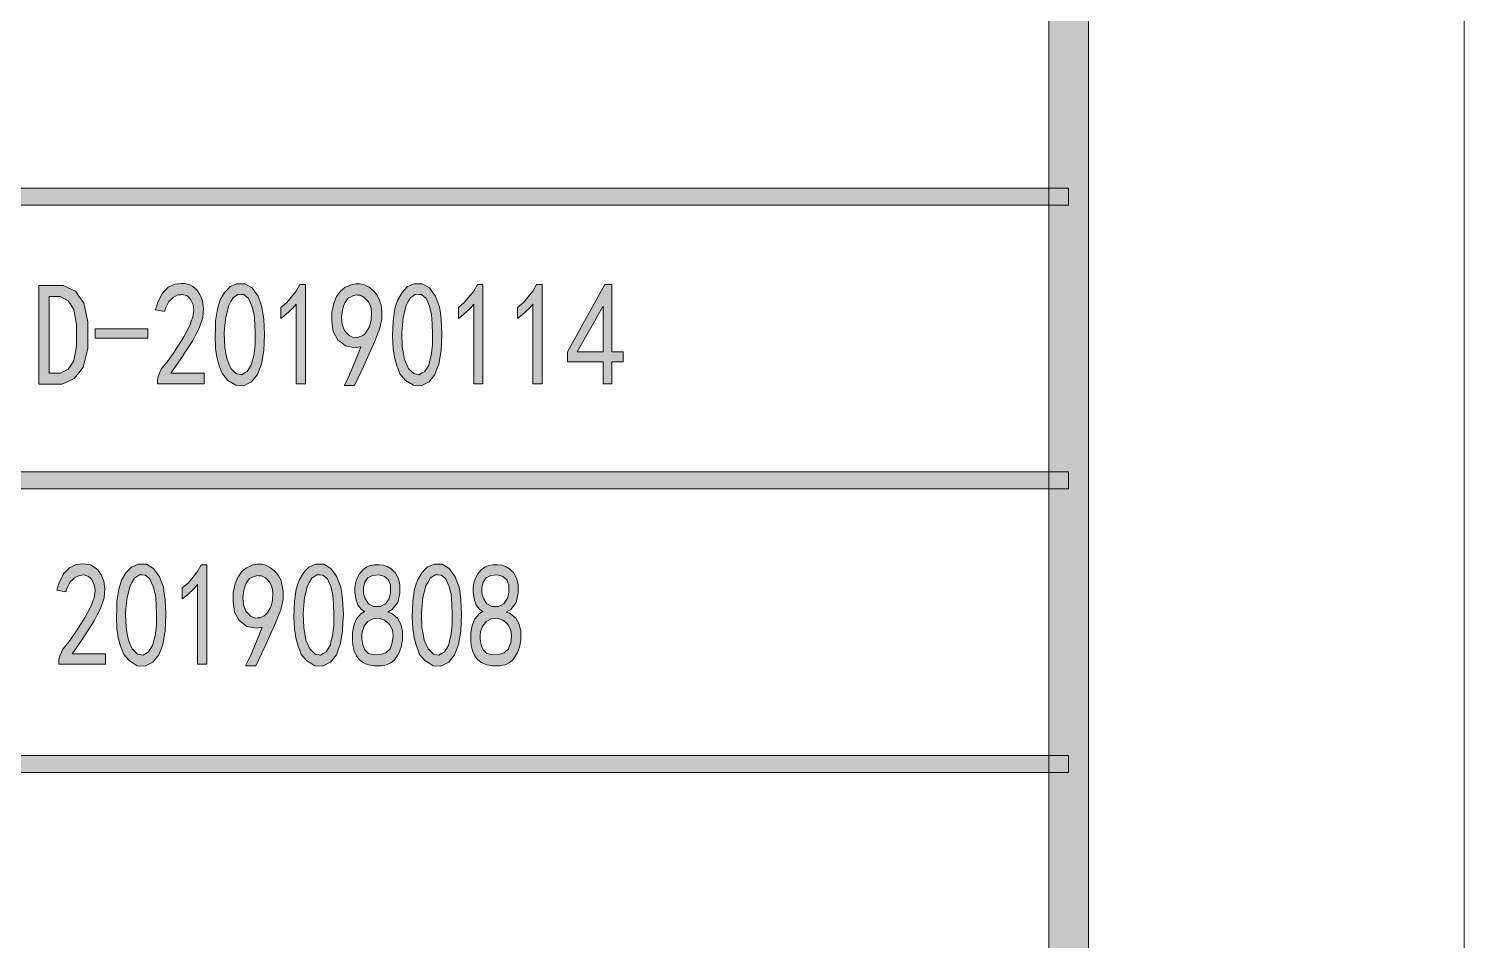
# Model space of a CAD drawing. Header units: millimetres. Extents: x 0 to 829, y 0 to 586.
# Drawn here: x 793.38 to 829.15, y 43.75 to 66.46 of the extents above; entities that cross this region are included whole.
import ezdxf

# ---------------------------------------------------------------- set-up
doc = ezdxf.new("R2010")
doc.units = ezdxf.units.MM

msp = doc.modelspace()

# ---------------------------------------------------------------- hatches: boundary and pattern name
h = msp.add_hatch(color=0)
h.dxf.hatch_style = 2
h.paths.add_polyline_path([(819.788528, 9.36625), (818.80075, 10.3505), (818.80075, 575.281778), (819.788528, 576.266028)])
h = msp.add_hatch(color=0)
h.dxf.hatch_style = 2
h.paths.add_polyline_path([(819.294639, 62.491056), (819.294639, 62.064194), (769.958667, 62.064194), (769.958667, 62.491056)])
h = msp.add_hatch(color=0)
h.dxf.hatch_style = 2
h.paths.add_polyline_path([(796.593389, 57.675639), (796.596917, 57.781472), (796.678056, 57.9755), (796.752139, 58.063694), (796.826222, 58.148361), (797.016722, 58.42), (797.133139, 58.603444), (797.249556, 58.786889), (797.397722, 59.069111), (797.433, 59.171417), (797.468278, 59.273722), (797.492972, 59.446583), (797.485917, 59.517139), (797.475333, 59.587694), (797.422417, 59.707639), (797.376556, 59.7535), (797.327167, 59.802889), (797.221333, 59.841694), (797.161361, 59.834639), (797.101389, 59.827583), (796.984972, 59.767611), (796.932056, 59.718222), (796.875611, 59.668833), (796.794472, 59.517139), (796.762722, 59.414833), (796.544, 59.460694), (796.593389, 59.6265), (796.709806, 59.866389), (796.780361, 59.940472), (796.854444, 60.018083), (797.023778, 60.099222), (797.122556, 60.106278), (797.179, 60.113333), (797.281306, 60.109806), (797.327167, 60.099222), (797.376556, 60.088639), (797.468278, 60.03925), (797.517667, 60.000444), (797.567056, 59.958111), (797.648194, 59.841694), (797.679944, 59.760556), (797.711694, 59.682944), (797.736389, 59.492444), (797.725806, 59.379556), (797.71875, 59.270194), (797.627028, 59.002083), (797.549417, 58.846861), (797.468278, 58.691639), (797.157833, 58.208333), (796.925, 57.876722), (797.754028, 57.876722), (797.754028, 57.615667), (796.593389, 57.615667)])
h = msp.add_hatch(color=0)
h.paths.add_polyline_path([(798.032722, 58.9915), (798.03625, 59.182), (798.082111, 59.485389), (798.117389, 59.59475), (798.156194, 59.707639), (798.262028, 59.891083), (798.332583, 59.965167), (798.399611, 60.035722), (798.568944, 60.106278), (798.67125, 60.106278), (798.770028, 60.106278), (798.946417, 60.003972), (799.0205, 59.898139), (799.098111, 59.795833), (799.193361, 59.53125), (799.218056, 59.3725), (799.24275, 59.21375), (799.256861, 58.850389), (799.246278, 58.645778), (799.239222, 58.441167), (799.17925, 58.106028), (799.129861, 57.9755), (799.084, 57.8485), (798.935833, 57.665056), (798.837056, 57.615667), (798.738278, 57.566278), (798.54425, 57.576861), (798.445472, 57.636833), (798.346694, 57.700333), (798.209111, 57.862611), (798.170306, 57.961389), (798.127972, 58.063694), (798.071528, 58.275361), (798.053889, 58.38825), (798.03625, 58.497611), (798.025667, 58.801)])
h.paths.add_polyline_path([(798.272611, 59.076167), (798.254972, 58.878611), (798.269083, 58.525833), (798.297306, 58.370611), (798.325528, 58.218917), (798.420778, 57.996667), (798.487806, 57.933167), (798.551306, 57.869667), (798.688889, 57.841444), (798.755917, 57.883778), (798.826472, 57.922583), (798.928778, 58.081333), (798.960528, 58.201278), (798.992278, 58.317694), (799.0205, 58.57875), (799.0205, 58.716333), (799.0205, 58.857444), (799.013444, 59.114972), (799.006389, 59.227861), (798.995806, 59.344278), (798.942889, 59.552417), (798.900556, 59.647667), (798.858222, 59.739389), (798.741806, 59.838167), (798.67125, 59.841694), (798.597167, 59.845222), (798.473694, 59.7535), (798.41725, 59.661778), (798.364333, 59.566528), (798.29025, 59.27725)])
h = msp.add_hatch(color=0)
h.paths.add_polyline_path([(801.246528, 57.573333), (801.373528, 57.837917), (801.578139, 58.321222), (801.659278, 58.536417), (801.514639, 58.508194), (801.278278, 58.557583), (801.183028, 58.631667), (801.087778, 58.70575), (800.971361, 58.913889), (800.950194, 59.040889), (800.932556, 59.171417), (800.936083, 59.40425), (800.95725, 59.510083), (800.981944, 59.615917), (801.0525, 59.788778), (801.101889, 59.855806), (801.151278, 59.922833), (801.267694, 60.021611), (801.33825, 60.049833), (801.405278, 60.078056), (801.52875, 60.106278), (801.585194, 60.106278), (801.641639, 60.106278), (801.751, 60.078056), (801.810972, 60.049833), (801.867417, 60.021611), (801.969722, 59.933417), (802.015583, 59.876972), (802.064972, 59.820528), (802.124944, 59.700583), (802.142583, 59.640611), (802.160222, 59.577111), (802.177861, 59.418361), (802.177861, 59.323111), (802.177861, 59.224333), (802.121417, 58.977389), (802.064972, 58.825694), (802.005, 58.674), (801.722778, 58.049583), (801.500528, 57.573333)])
h.paths.add_polyline_path([(801.183028, 59.185528), (801.190083, 59.093806), (801.253583, 58.938583), (801.310028, 58.875083), (801.362944, 58.815111), (801.482889, 58.762194), (801.546389, 58.76925), (801.609889, 58.776306), (801.708667, 58.818639), (801.747472, 58.853917), (801.78275, 58.889194), (801.856833, 59.012667), (801.892111, 59.100861), (801.913278, 59.206694), (801.923861, 59.390139), (801.913278, 59.46775), (801.902694, 59.541833), (801.842722, 59.668833), (801.793333, 59.718222), (801.743944, 59.767611), (801.638111, 59.820528), (801.578139, 59.820528), (801.546389, 59.827583), (801.454667, 59.806417), (801.40175, 59.774667), (801.345306, 59.746444), (801.260639, 59.633556), (801.228889, 59.545361), (801.197139, 59.460694), (801.172444, 59.280778)])
h = msp.add_hatch(color=0)
h.paths.add_polyline_path([(802.456556, 58.9915), (802.460083, 59.182), (802.502417, 59.485389), (802.541222, 59.59475), (802.580028, 59.707639), (802.685861, 59.891083), (802.752889, 59.965167), (802.823444, 60.035722), (802.992778, 60.106278), (803.095083, 60.106278), (803.193861, 60.106278), (803.37025, 60.003972), (803.444333, 59.898139), (803.521944, 59.795833), (803.617194, 59.53125), (803.641889, 59.3725), (803.663056, 59.21375), (803.677167, 58.850389), (803.670111, 58.645778), (803.663056, 58.441167), (803.603083, 58.106028), (803.553694, 57.9755), (803.504306, 57.8485), (803.359667, 57.665056), (803.260889, 57.615667), (803.162111, 57.566278), (802.968083, 57.576861), (802.869306, 57.636833), (802.770528, 57.700333), (802.632944, 57.862611), (802.594139, 57.961389), (802.551806, 58.063694), (802.495361, 58.275361), (802.477722, 58.38825), (802.460083, 58.497611), (802.4495, 58.801)])
h.paths.add_polyline_path([(802.696444, 59.076167), (802.678806, 58.878611), (802.689389, 58.525833), (802.721139, 58.370611), (802.749361, 58.218917), (802.844611, 57.996667), (802.911639, 57.933167), (802.975139, 57.869667), (803.112722, 57.841444), (803.17975, 57.883778), (803.250306, 57.922583), (803.349083, 58.081333), (803.380833, 58.201278), (803.412583, 58.317694), (803.444333, 58.57875), (803.444333, 58.716333), (803.444333, 58.857444), (803.437278, 59.114972), (803.426694, 59.227861), (803.419639, 59.344278), (803.366722, 59.552417), (803.324389, 59.647667), (803.282056, 59.739389), (803.165639, 59.838167), (803.095083, 59.841694), (803.021, 59.845222), (802.894, 59.7535), (802.841083, 59.661778), (802.784639, 59.566528), (802.714083, 59.27725)])
h = msp.add_hatch(color=0)
h.paths.add_polyline_path([(794.850667, 58.825694), (794.850667, 58.494083), (794.741306, 58.024889), (794.628417, 57.883778), (794.515528, 57.742667), (794.212139, 57.601556), (794.021639, 57.601556), (793.630056, 57.601556), (793.630056, 60.063944), (794.021639, 60.063944), (794.236833, 60.063944), (794.550806, 59.919306), (794.649583, 59.774667), (794.751889, 59.633556), (794.850667, 59.157306)])
h.paths.add_polyline_path([(794.5755, 58.825694), (794.5755, 59.093806), (794.504944, 59.46775), (794.437917, 59.573583), (794.367361, 59.682944), (794.16275, 59.792306), (794.021639, 59.792306), (793.894639, 59.792306), (793.894639, 57.876722), (794.021639, 57.876722), (794.16275, 57.876722), (794.367361, 57.979028), (794.437917, 58.084861), (794.504944, 58.187167), (794.5755, 58.561111)])
h = msp.add_hatch(color=0)
h.dxf.hatch_style = 2
h.paths.add_polyline_path([(800.047083, 59.601806), (799.973, 59.510083), (799.7825, 59.330167), (799.666083, 59.241972), (799.666083, 59.517139), (799.810722, 59.640611), (800.047083, 59.926361), (800.138806, 60.092167), (800.276389, 60.092167), (800.276389, 57.615667), (800.047083, 57.615667)])
h = msp.add_hatch(color=0)
h.dxf.hatch_style = 2
h.paths.add_polyline_path([(804.470917, 59.601806), (804.396833, 59.510083), (804.206333, 59.330167), (804.089917, 59.241972), (804.089917, 59.517139), (804.234556, 59.640611), (804.470917, 59.926361), (804.562639, 60.092167), (804.700222, 60.092167), (804.700222, 57.615667), (804.470917, 57.615667)])
h = msp.add_hatch(color=0)
h.dxf.hatch_style = 2
h.paths.add_polyline_path([(805.945528, 59.601806), (805.871444, 59.510083), (805.680944, 59.330167), (805.564528, 59.241972), (805.564528, 59.517139), (805.709167, 59.640611), (805.945528, 59.926361), (806.03725, 60.092167), (806.174833, 60.092167), (806.174833, 57.615667), (805.945528, 57.615667)])
h = msp.add_hatch(color=0)
h.paths.add_polyline_path([(807.695306, 58.162472), (806.809833, 58.162472), (806.809833, 58.409417), (807.741167, 60.092167), (807.914028, 60.092167), (807.914028, 58.409417), (808.192722, 58.409417), (808.192722, 58.162472), (807.914028, 58.162472), (807.914028, 57.615667), (807.695306, 57.615667)])
h.paths.add_polyline_path([(807.695306, 58.409417), (807.695306, 59.545361), (807.049722, 58.409417)])
h = msp.add_hatch(color=0)
h.dxf.hatch_style = 2
h.paths.add_polyline_path([(796.349972, 58.755139), (795.037639, 58.755139), (795.037639, 58.984444), (796.349972, 58.984444)])
h = msp.add_hatch(color=0)
h.dxf.hatch_style = 2
h.paths.add_polyline_path([(819.294639, 55.421389), (819.294639, 54.998056), (769.958667, 54.998056), (769.958667, 55.421389)])
h = msp.add_hatch(color=0)
h.dxf.hatch_style = 2
h.paths.add_polyline_path([(794.134528, 50.687111), (794.138056, 50.796472), (794.219194, 50.9905), (794.293278, 51.075167), (794.367361, 51.163361), (794.557861, 51.431472), (794.674278, 51.614917), (794.790694, 51.798361), (794.938861, 52.084111), (794.974139, 52.186417), (795.009417, 52.285194), (795.034111, 52.458056), (795.027056, 52.528611), (795.016472, 52.602694), (794.963556, 52.722639), (794.917694, 52.7685), (794.871833, 52.814361), (794.762472, 52.853167), (794.7025, 52.846111), (794.642528, 52.839056), (794.526111, 52.782611), (794.473194, 52.733222), (794.41675, 52.680306), (794.335611, 52.528611), (794.307389, 52.429833), (794.085139, 52.472167), (794.134528, 52.637972), (794.250944, 52.877861), (794.3215, 52.955472), (794.395583, 53.029556), (794.564917, 53.114222), (794.663694, 53.121278), (794.720139, 53.128333), (794.822444, 53.124806), (794.871833, 53.114222), (794.917694, 53.103639), (795.012944, 53.050722), (795.058806, 53.011917), (795.108194, 52.973111), (795.189333, 52.853167), (795.221083, 52.775556), (795.252833, 52.694417), (795.277528, 52.503917), (795.266944, 52.394556), (795.259889, 52.281667), (795.168167, 52.017083), (795.090556, 51.861861), (795.009417, 51.706639), (794.698972, 51.219806), (794.466139, 50.888194), (795.295167, 50.888194), (795.295167, 50.630667), (794.134528, 50.630667)])
h = msp.add_hatch(color=0)
h.paths.add_polyline_path([(795.573861, 52.002972), (795.577389, 52.197), (795.62325, 52.496861), (795.658528, 52.60975), (795.697333, 52.722639), (795.803167, 52.906083), (795.873722, 52.976639), (795.94075, 53.047194), (796.110083, 53.121278), (796.212389, 53.121278), (796.314694, 53.121278), (796.487556, 53.015444), (796.565167, 52.913139), (796.63925, 52.807306), (796.738028, 52.54625), (796.759194, 52.3875), (796.783889, 52.22875), (796.798, 51.865389), (796.787417, 51.660778), (796.780361, 51.452639), (796.720389, 51.1175), (796.674528, 50.9905), (796.625139, 50.859972), (796.476972, 50.680056), (796.378194, 50.630667), (796.282944, 50.57775), (796.085389, 50.588333), (795.986611, 50.651833), (795.891361, 50.711806), (795.75025, 50.874083), (795.711444, 50.976389), (795.669111, 51.075167), (795.612667, 51.286833), (795.595028, 51.399722), (795.577389, 51.512611), (795.566806, 51.812472)])
h.paths.add_polyline_path([(795.81375, 52.091167), (795.796111, 51.893611), (795.810222, 51.540833), (795.838444, 51.385611), (795.866667, 51.230389), (795.961917, 51.011667), (796.028944, 50.944639), (796.092444, 50.881139), (796.230028, 50.856444), (796.297056, 50.89525), (796.367611, 50.934056), (796.469917, 51.092806), (796.501667, 51.21275), (796.533417, 51.332694), (796.565167, 51.590222), (796.565167, 51.731333), (796.565167, 51.872444), (796.554583, 52.126444), (796.547528, 52.242861), (796.536944, 52.35575), (796.484028, 52.567417), (796.441694, 52.659139), (796.399361, 52.754389), (796.282944, 52.849639), (796.212389, 52.853167), (796.141833, 52.856694), (796.014833, 52.7685), (795.958389, 52.67325), (795.905472, 52.581528), (795.831389, 52.288722)])
h = msp.add_hatch(color=0)
h.dxf.hatch_style = 2
h.paths.add_polyline_path([(797.588222, 52.616806), (797.514139, 52.521556), (797.323639, 52.341639), (797.207222, 52.256972), (797.207222, 52.528611), (797.351861, 52.652083), (797.588222, 52.941361), (797.679944, 53.107167), (797.817528, 53.107167), (797.817528, 50.630667), (797.588222, 50.630667)])
h = msp.add_hatch(color=0)
h.paths.add_polyline_path([(798.787667, 50.584806), (798.914667, 50.852917), (799.119278, 51.336222), (799.200417, 51.551417), (799.055778, 51.523194), (798.819417, 51.569056), (798.724167, 51.643139), (798.628917, 51.72075), (798.5125, 51.925361), (798.491333, 52.055889), (798.473694, 52.186417), (798.477222, 52.41925), (798.498389, 52.521556), (798.523083, 52.627389), (798.593639, 52.80025), (798.643028, 52.867278), (798.692417, 52.937833), (798.808833, 53.033083), (798.879389, 53.061306), (798.946417, 53.093056), (799.073417, 53.121278), (799.126333, 53.121278), (799.182778, 53.121278), (799.292139, 53.093056), (799.352111, 53.061306), (799.408556, 53.033083), (799.510861, 52.948417), (799.56025, 52.891972), (799.606111, 52.832), (799.669611, 52.715583), (799.683722, 52.652083), (799.701361, 52.592111), (799.719, 52.433361), (799.719, 52.334583), (799.719, 52.239333), (799.662556, 51.988861), (799.606111, 51.840694), (799.546139, 51.689), (799.263917, 51.061056), (799.041667, 50.584806)])
h.paths.add_polyline_path([(798.724167, 52.200528), (798.731222, 52.105278), (798.794722, 51.950056), (798.851167, 51.890083), (798.904083, 51.826583), (799.024028, 51.773667), (799.087528, 51.780722), (799.151028, 51.787778), (799.249806, 51.833639), (799.288611, 51.868917), (799.323889, 51.904194), (799.397972, 52.027667), (799.43325, 52.112333), (799.454417, 52.221694), (799.465, 52.405139), (799.454417, 52.479222), (799.443833, 52.556833), (799.383861, 52.680306), (799.334472, 52.733222), (799.285083, 52.782611), (799.17925, 52.832), (799.119278, 52.832), (799.087528, 52.839056), (798.995806, 52.817889), (798.942889, 52.789667), (798.886444, 52.761444), (798.801778, 52.645028), (798.770028, 52.560361), (798.738278, 52.472167), (798.713583, 52.29225)])
h = msp.add_hatch(color=0)
h.paths.add_polyline_path([(799.997694, 52.002972), (800.001222, 52.197), (800.043556, 52.496861), (800.082361, 52.60975), (800.121167, 52.722639), (800.227, 52.906083), (800.294028, 52.976639), (800.364583, 53.047194), (800.533917, 53.121278), (800.636222, 53.121278), (800.735, 53.121278), (800.911389, 53.015444), (800.985472, 52.913139), (801.063083, 52.807306), (801.158333, 52.54625), (801.183028, 52.3875), (801.204194, 52.22875), (801.221833, 51.865389), (801.21125, 51.660778), (801.204194, 51.452639), (801.144222, 51.1175), (801.094833, 50.9905), (801.048972, 50.859972), (800.900806, 50.680056), (800.802028, 50.630667), (800.70325, 50.57775), (800.509222, 50.588333), (800.410444, 50.651833), (800.311667, 50.711806), (800.174083, 50.874083), (800.135278, 50.976389), (800.092944, 51.075167), (800.0365, 51.286833), (800.018861, 51.399722), (800.001222, 51.512611), (799.990639, 51.812472)])
h.paths.add_polyline_path([(800.237583, 52.091167), (800.219944, 51.893611), (800.234056, 51.540833), (800.262278, 51.385611), (800.2905, 51.230389), (800.38575, 51.011667), (800.452778, 50.944639), (800.516278, 50.881139), (800.653861, 50.856444), (800.720889, 50.89525), (800.791444, 50.934056), (800.890222, 51.092806), (800.921972, 51.21275), (800.953722, 51.332694), (800.985472, 51.590222), (800.985472, 51.731333), (800.985472, 51.872444), (800.978417, 52.126444), (800.967833, 52.242861), (800.960778, 52.35575), (800.907861, 52.567417), (800.865528, 52.659139), (800.823194, 52.754389), (800.706778, 52.849639), (800.636222, 52.853167), (800.562139, 52.856694), (800.435139, 52.7685), (800.382222, 52.67325), (800.325778, 52.581528), (800.255222, 52.288722)])
h = msp.add_hatch(color=0)
h.paths.add_polyline_path([(801.447611, 51.336222), (801.447611, 51.420889), (801.482889, 51.590222), (801.518167, 51.674889), (801.549917, 51.756028), (801.666333, 51.890083), (801.747472, 51.939472), (801.676917, 51.988861), (801.585194, 52.10175), (801.564028, 52.161722), (801.539333, 52.225222), (801.514639, 52.366333), (801.511111, 52.443944), (801.507583, 52.521556), (801.525222, 52.659139), (801.546389, 52.719111), (801.564028, 52.775556), (801.627528, 52.881389), (801.666333, 52.934306), (801.705139, 52.983694), (801.796861, 53.050722), (801.84625, 53.071889), (801.895639, 53.089528), (802.001472, 53.107167), (802.057917, 53.107167), (802.114361, 53.107167), (802.220194, 53.093056), (802.266056, 53.078944), (802.311917, 53.061306), (802.410694, 53.001333), (802.460083, 52.955472), (802.513, 52.909611), (802.587083, 52.775556), (802.611778, 52.687361), (802.632944, 52.602694), (802.632944, 52.401611), (802.604722, 52.285194), (802.580028, 52.168778), (802.442444, 51.988861), (802.333083, 51.925361), (802.431861, 51.890083), (802.569444, 51.777194), (802.611778, 51.703111), (802.650583, 51.6255), (802.692917, 51.442056), (802.692917, 51.336222), (802.692917, 51.226861), (802.664694, 51.054), (802.64, 50.9905), (802.615306, 50.923472), (802.555333, 50.817639), (802.523583, 50.775306), (802.491833, 50.729444), (802.407167, 50.662417), (802.350722, 50.637722), (802.297806, 50.613028), (802.160222, 50.584806), (802.075556, 50.584806), (801.990889, 50.584806), (801.84625, 50.613028), (801.786278, 50.637722), (801.726306, 50.662417), (801.627528, 50.7365), (801.585194, 50.789417), (801.546389, 50.838806), (801.489944, 50.95875), (801.475833, 51.025778), (801.461722, 51.092806), (801.447611, 51.248028)])
h.paths.add_polyline_path([(801.683972, 51.350333), (801.680444, 51.262139), (801.705139, 51.110444), (801.729833, 51.046944), (801.754528, 50.983444), (801.849778, 50.898778), (801.920333, 50.881139), (801.987361, 50.8635), (802.132, 50.867028), (802.209611, 50.888194), (802.283694, 50.909361), (802.386, 51.011667), (802.414222, 51.089278), (802.442444, 51.170417), (802.463611, 51.329167), (802.456556, 51.406778), (802.445972, 51.487917), (802.375417, 51.618444), (802.311917, 51.674889), (802.248417, 51.727806), (802.110833, 51.773667), (802.03675, 51.766611), (801.959139, 51.759556), (801.835667, 51.696056), (801.786278, 51.636083), (801.736889, 51.579639), (801.6875, 51.435)])
h.paths.add_polyline_path([(801.722778, 52.472167), (801.722778, 52.401611), (801.765111, 52.264028), (801.803917, 52.200528), (801.84625, 52.1335), (801.97325, 52.07), (802.057917, 52.07), (802.146111, 52.07), (802.273111, 52.1335), (802.318972, 52.200528), (802.361306, 52.264028), (802.400111, 52.41925), (802.396583, 52.507444), (802.396583, 52.599167), (802.343667, 52.733222), (802.294278, 52.775556), (802.244889, 52.817889), (802.114361, 52.853167), (802.029694, 52.846111), (801.945028, 52.839056), (801.828611, 52.779083), (801.793333, 52.726167), (801.758056, 52.669722), (801.722778, 52.54625)])
h = msp.add_hatch(color=0)
h.paths.add_polyline_path([(802.943389, 52.002972), (802.950444, 52.197), (802.992778, 52.496861), (803.031583, 52.60975), (803.070389, 52.722639), (803.176222, 52.906083), (803.24325, 52.976639), (803.313806, 53.047194), (803.483139, 53.121278), (803.585444, 53.121278), (803.684222, 53.121278), (803.860611, 53.015444), (803.934694, 52.913139), (804.012306, 52.807306), (804.107556, 52.54625), (804.13225, 52.3875), (804.153417, 52.22875), (804.167528, 51.865389), (804.160472, 51.660778), (804.153417, 51.452639), (804.093444, 51.1175), (804.044056, 50.9905), (803.994667, 50.859972), (803.850028, 50.680056), (803.75125, 50.630667), (803.652472, 50.57775), (803.458444, 50.588333), (803.359667, 50.651833), (803.260889, 50.711806), (803.123306, 50.874083), (803.0845, 50.976389), (803.042167, 51.075167), (802.985722, 51.286833), (802.968083, 51.399722), (802.950444, 51.512611), (802.939861, 51.812472)])
h.paths.add_polyline_path([(803.186806, 52.091167), (803.169167, 51.893611), (803.17975, 51.540833), (803.2115, 51.385611), (803.239722, 51.230389), (803.334972, 51.011667), (803.398472, 50.944639), (803.4655, 50.881139), (803.603083, 50.856444), (803.670111, 50.89525), (803.740667, 50.934056), (803.839444, 51.092806), (803.871194, 51.21275), (803.902944, 51.332694), (803.934694, 51.590222), (803.934694, 51.731333), (803.934694, 51.872444), (803.927639, 52.126444), (803.917056, 52.242861), (803.91, 52.35575), (803.857083, 52.567417), (803.81475, 52.659139), (803.772417, 52.754389), (803.656, 52.849639), (803.585444, 52.853167), (803.511361, 52.856694), (803.384361, 52.7685), (803.331444, 52.67325), (803.275, 52.581528), (803.204444, 52.288722)])
h = msp.add_hatch(color=0)
h.paths.add_polyline_path([(804.396833, 51.336222), (804.396833, 51.420889), (804.432111, 51.590222), (804.467389, 51.674889), (804.499139, 51.756028), (804.615556, 51.890083), (804.696694, 51.939472), (804.626139, 51.988861), (804.534417, 52.10175), (804.51325, 52.161722), (804.488556, 52.225222), (804.463861, 52.366333), (804.460333, 52.443944), (804.456806, 52.521556), (804.474444, 52.659139), (804.495611, 52.719111), (804.51325, 52.775556), (804.57675, 52.881389), (804.615556, 52.934306), (804.654361, 52.983694), (804.746083, 53.050722), (804.795472, 53.071889), (804.841333, 53.089528), (804.950694, 53.107167), (805.007139, 53.107167), (805.063583, 53.107167), (805.169417, 53.093056), (805.215278, 53.078944), (805.261139, 53.061306), (805.359917, 53.001333), (805.409306, 52.955472), (805.462222, 52.909611), (805.536306, 52.775556), (805.561, 52.687361), (805.582167, 52.602694), (805.578639, 52.401611), (805.553944, 52.285194), (805.52925, 52.168778), (805.391667, 51.988861), (805.282306, 51.925361), (805.381083, 51.890083), (805.518667, 51.777194), (805.561, 51.703111), (805.599806, 51.6255), (805.642139, 51.442056), (805.642139, 51.336222), (805.642139, 51.226861), (805.613917, 51.054), (805.589222, 50.9905), (805.564528, 50.923472), (805.504556, 50.817639), (805.472806, 50.775306), (805.441056, 50.729444), (805.356389, 50.662417), (805.299944, 50.637722), (805.247028, 50.613028), (805.109444, 50.584806), (805.024778, 50.584806), (804.940111, 50.584806), (804.795472, 50.613028), (804.7355, 50.637722), (804.675528, 50.662417), (804.57675, 50.7365), (804.534417, 50.789417), (804.495611, 50.838806), (804.439167, 50.95875), (804.425056, 51.025778), (804.410944, 51.092806), (804.396833, 51.248028)])
h.paths.add_polyline_path([(804.633194, 51.350333), (804.629667, 51.262139), (804.654361, 51.110444), (804.679056, 51.046944), (804.70375, 50.983444), (804.799, 50.898778), (804.869556, 50.881139), (804.936583, 50.8635), (805.081222, 50.867028), (805.155306, 50.888194), (805.232917, 50.909361), (805.335222, 51.011667), (805.363444, 51.089278), (805.391667, 51.170417), (805.412833, 51.329167), (805.405778, 51.406778), (805.395194, 51.487917), (805.324639, 51.618444), (805.261139, 51.674889), (805.197639, 51.727806), (805.060056, 51.773667), (804.982444, 51.766611), (804.908361, 51.759556), (804.784889, 51.696056), (804.7355, 51.636083), (804.686111, 51.579639), (804.636722, 51.435)])
h.paths.add_polyline_path([(804.672, 52.472167), (804.672, 52.401611), (804.714333, 52.264028), (804.753139, 52.200528), (804.795472, 52.1335), (804.918944, 52.07), (805.007139, 52.07), (805.091806, 52.07), (805.222333, 52.1335), (805.264667, 52.200528), (805.310528, 52.264028), (805.349333, 52.41925), (805.345806, 52.507444), (805.342278, 52.599167), (805.292889, 52.733222), (805.2435, 52.775556), (805.194111, 52.817889), (805.060056, 52.853167), (804.978917, 52.846111), (804.89425, 52.839056), (804.777833, 52.779083), (804.742556, 52.726167), (804.707278, 52.669722), (804.672, 52.54625)])
h = msp.add_hatch(color=0)
h.dxf.hatch_style = 2
h.paths.add_polyline_path([(819.294639, 48.351722), (819.294639, 47.928389), (769.958667, 47.928389), (769.958667, 48.351722)])

# ---------------------------------------------------------------- linework, layer by layer
at = {"color": 0, "lineweight": 0}
for points in [[(0, 0), (0, 585.632278), (829.154778, 585.632278), (829.154778, 0)], [(819.788528, 9.36625), (818.80075, 10.3505), (818.80075, 575.281778), (819.788528, 576.266028)], [(819.294639, 62.491056), (819.294639, 62.064194), (769.958667, 62.064194), (769.958667, 62.491056)], [(796.593389, 57.675639), (796.596917, 57.781472), (796.678056, 57.9755), (796.752139, 58.063694), (796.826222, 58.148361), (797.016722, 58.42), (797.133139, 58.603444), (797.249556, 58.786889), (797.397722, 59.069111), (797.433, 59.171417), (797.468278, 59.273722), (797.492972, 59.446583), (797.485917, 59.517139), (797.475333, 59.587694), (797.422417, 59.707639), (797.376556, 59.7535), (797.327167, 59.802889), (797.221333, 59.841694), (797.161361, 59.834639), (797.101389, 59.827583), (796.984972, 59.767611), (796.932056, 59.718222), (796.875611, 59.668833), (796.794472, 59.517139), (796.762722, 59.414833), (796.544, 59.460694), (796.593389, 59.6265), (796.709806, 59.866389), (796.780361, 59.940472), (796.854444, 60.018083), (797.023778, 60.099222), (797.122556, 60.106278), (797.179, 60.113333), (797.281306, 60.109806), (797.327167, 60.099222), (797.376556, 60.088639), (797.468278, 60.03925), (797.517667, 60.000444), (797.567056, 59.958111), (797.648194, 59.841694), (797.679944, 59.760556), (797.711694, 59.682944), (797.736389, 59.492444), (797.725806, 59.379556), (797.71875, 59.270194), (797.627028, 59.002083), (797.549417, 58.846861), (797.468278, 58.691639), (797.157833, 58.208333), (796.925, 57.876722), (797.754028, 57.876722), (797.754028, 57.615667), (796.593389, 57.615667)], [(798.032722, 58.9915), (798.03625, 59.182), (798.082111, 59.485389), (798.117389, 59.59475), (798.156194, 59.707639), (798.262028, 59.891083), (798.332583, 59.965167), (798.399611, 60.035722), (798.568944, 60.106278), (798.67125, 60.106278), (798.770028, 60.106278), (798.946417, 60.003972), (799.0205, 59.898139), (799.098111, 59.795833), (799.193361, 59.53125), (799.218056, 59.3725), (799.24275, 59.21375), (799.256861, 58.850389), (799.246278, 58.645778), (799.239222, 58.441167), (799.17925, 58.106028), (799.129861, 57.9755), (799.084, 57.8485), (798.935833, 57.665056), (798.837056, 57.615667), (798.738278, 57.566278), (798.54425, 57.576861), (798.445472, 57.636833), (798.346694, 57.700333), (798.209111, 57.862611), (798.170306, 57.961389), (798.127972, 58.063694), (798.071528, 58.275361), (798.053889, 58.38825), (798.03625, 58.497611), (798.025667, 58.801)], [(801.246528, 57.573333), (801.373528, 57.837917), (801.578139, 58.321222), (801.659278, 58.536417), (801.514639, 58.508194), (801.278278, 58.557583), (801.183028, 58.631667), (801.087778, 58.70575), (800.971361, 58.913889), (800.950194, 59.040889), (800.932556, 59.171417), (800.936083, 59.40425), (800.95725, 59.510083), (800.981944, 59.615917), (801.0525, 59.788778), (801.101889, 59.855806), (801.151278, 59.922833), (801.267694, 60.021611), (801.33825, 60.049833), (801.405278, 60.078056), (801.52875, 60.106278), (801.585194, 60.106278), (801.641639, 60.106278), (801.751, 60.078056), (801.810972, 60.049833), (801.867417, 60.021611), (801.969722, 59.933417), (802.015583, 59.876972), (802.064972, 59.820528), (802.124944, 59.700583), (802.142583, 59.640611), (802.160222, 59.577111), (802.177861, 59.418361), (802.177861, 59.323111), (802.177861, 59.224333), (802.121417, 58.977389), (802.064972, 58.825694), (802.005, 58.674), (801.722778, 58.049583), (801.500528, 57.573333)], [(802.456556, 58.9915), (802.460083, 59.182), (802.502417, 59.485389), (802.541222, 59.59475), (802.580028, 59.707639), (802.685861, 59.891083), (802.752889, 59.965167), (802.823444, 60.035722), (802.992778, 60.106278), (803.095083, 60.106278), (803.193861, 60.106278), (803.37025, 60.003972), (803.444333, 59.898139), (803.521944, 59.795833), (803.617194, 59.53125), (803.641889, 59.3725), (803.663056, 59.21375), (803.677167, 58.850389), (803.670111, 58.645778), (803.663056, 58.441167), (803.603083, 58.106028), (803.553694, 57.9755), (803.504306, 57.8485), (803.359667, 57.665056), (803.260889, 57.615667), (803.162111, 57.566278), (802.968083, 57.576861), (802.869306, 57.636833), (802.770528, 57.700333), (802.632944, 57.862611), (802.594139, 57.961389), (802.551806, 58.063694), (802.495361, 58.275361), (802.477722, 58.38825), (802.460083, 58.497611), (802.4495, 58.801)], [(794.850667, 58.825694), (794.850667, 58.494083), (794.741306, 58.024889), (794.628417, 57.883778), (794.515528, 57.742667), (794.212139, 57.601556), (794.021639, 57.601556), (793.630056, 57.601556), (793.630056, 60.063944), (794.021639, 60.063944), (794.236833, 60.063944), (794.550806, 59.919306), (794.649583, 59.774667), (794.751889, 59.633556), (794.850667, 59.157306)], [(794.5755, 58.825694), (794.5755, 59.093806), (794.504944, 59.46775), (794.437917, 59.573583), (794.367361, 59.682944), (794.16275, 59.792306), (794.021639, 59.792306), (793.894639, 59.792306), (793.894639, 57.876722), (794.021639, 57.876722), (794.16275, 57.876722), (794.367361, 57.979028), (794.437917, 58.084861), (794.504944, 58.187167), (794.5755, 58.561111)], [(798.272611, 59.076167), (798.254972, 58.878611), (798.269083, 58.525833), (798.297306, 58.370611), (798.325528, 58.218917), (798.420778, 57.996667), (798.487806, 57.933167), (798.551306, 57.869667), (798.688889, 57.841444), (798.755917, 57.883778), (798.826472, 57.922583), (798.928778, 58.081333), (798.960528, 58.201278), (798.992278, 58.317694), (799.0205, 58.57875), (799.0205, 58.716333), (799.0205, 58.857444), (799.013444, 59.114972), (799.006389, 59.227861), (798.995806, 59.344278), (798.942889, 59.552417), (798.900556, 59.647667), (798.858222, 59.739389), (798.741806, 59.838167), (798.67125, 59.841694), (798.597167, 59.845222), (798.473694, 59.7535), (798.41725, 59.661778), (798.364333, 59.566528), (798.29025, 59.27725)], [(800.047083, 59.601806), (799.973, 59.510083), (799.7825, 59.330167), (799.666083, 59.241972), (799.666083, 59.517139), (799.810722, 59.640611), (800.047083, 59.926361), (800.138806, 60.092167), (800.276389, 60.092167), (800.276389, 57.615667), (800.047083, 57.615667)], [(801.183028, 59.185528), (801.190083, 59.093806), (801.253583, 58.938583), (801.310028, 58.875083), (801.362944, 58.815111), (801.482889, 58.762194), (801.546389, 58.76925), (801.609889, 58.776306), (801.708667, 58.818639), (801.747472, 58.853917), (801.78275, 58.889194), (801.856833, 59.012667), (801.892111, 59.100861), (801.913278, 59.206694), (801.923861, 59.390139), (801.913278, 59.46775), (801.902694, 59.541833), (801.842722, 59.668833), (801.793333, 59.718222), (801.743944, 59.767611), (801.638111, 59.820528), (801.578139, 59.820528), (801.546389, 59.827583), (801.454667, 59.806417), (801.40175, 59.774667), (801.345306, 59.746444), (801.260639, 59.633556), (801.228889, 59.545361), (801.197139, 59.460694), (801.172444, 59.280778)], [(802.696444, 59.076167), (802.678806, 58.878611), (802.689389, 58.525833), (802.721139, 58.370611), (802.749361, 58.218917), (802.844611, 57.996667), (802.911639, 57.933167), (802.975139, 57.869667), (803.112722, 57.841444), (803.17975, 57.883778), (803.250306, 57.922583), (803.349083, 58.081333), (803.380833, 58.201278), (803.412583, 58.317694), (803.444333, 58.57875), (803.444333, 58.716333), (803.444333, 58.857444), (803.437278, 59.114972), (803.426694, 59.227861), (803.419639, 59.344278), (803.366722, 59.552417), (803.324389, 59.647667), (803.282056, 59.739389), (803.165639, 59.838167), (803.095083, 59.841694), (803.021, 59.845222), (802.894, 59.7535), (802.841083, 59.661778), (802.784639, 59.566528), (802.714083, 59.27725)], [(804.470917, 59.601806), (804.396833, 59.510083), (804.206333, 59.330167), (804.089917, 59.241972), (804.089917, 59.517139), (804.234556, 59.640611), (804.470917, 59.926361), (804.562639, 60.092167), (804.700222, 60.092167), (804.700222, 57.615667), (804.470917, 57.615667)], [(805.945528, 59.601806), (805.871444, 59.510083), (805.680944, 59.330167), (805.564528, 59.241972), (805.564528, 59.517139), (805.709167, 59.640611), (805.945528, 59.926361), (806.03725, 60.092167), (806.174833, 60.092167), (806.174833, 57.615667), (805.945528, 57.615667)], [(807.695306, 58.162472), (806.809833, 58.162472), (806.809833, 58.409417), (807.741167, 60.092167), (807.914028, 60.092167), (807.914028, 58.409417), (808.192722, 58.409417), (808.192722, 58.162472), (807.914028, 58.162472), (807.914028, 57.615667), (807.695306, 57.615667)], [(807.695306, 58.409417), (807.695306, 59.545361), (807.049722, 58.409417)], [(796.349972, 58.755139), (795.037639, 58.755139), (795.037639, 58.984444), (796.349972, 58.984444)], [(819.294639, 55.421389), (819.294639, 54.998056), (769.958667, 54.998056), (769.958667, 55.421389)], [(794.134528, 50.687111), (794.138056, 50.796472), (794.219194, 50.9905), (794.293278, 51.075167), (794.367361, 51.163361), (794.557861, 51.431472), (794.674278, 51.614917), (794.790694, 51.798361), (794.938861, 52.084111), (794.974139, 52.186417), (795.009417, 52.285194), (795.034111, 52.458056), (795.027056, 52.528611), (795.016472, 52.602694), (794.963556, 52.722639), (794.917694, 52.7685), (794.871833, 52.814361), (794.762472, 52.853167), (794.7025, 52.846111), (794.642528, 52.839056), (794.526111, 52.782611), (794.473194, 52.733222), (794.41675, 52.680306), (794.335611, 52.528611), (794.307389, 52.429833), (794.085139, 52.472167), (794.134528, 52.637972), (794.250944, 52.877861), (794.3215, 52.955472), (794.395583, 53.029556), (794.564917, 53.114222), (794.663694, 53.121278), (794.720139, 53.128333), (794.822444, 53.124806), (794.871833, 53.114222), (794.917694, 53.103639), (795.012944, 53.050722), (795.058806, 53.011917), (795.108194, 52.973111), (795.189333, 52.853167), (795.221083, 52.775556), (795.252833, 52.694417), (795.277528, 52.503917), (795.266944, 52.394556), (795.259889, 52.281667), (795.168167, 52.017083), (795.090556, 51.861861), (795.009417, 51.706639), (794.698972, 51.219806), (794.466139, 50.888194), (795.295167, 50.888194), (795.295167, 50.630667), (794.134528, 50.630667)], [(795.573861, 52.002972), (795.577389, 52.197), (795.62325, 52.496861), (795.658528, 52.60975), (795.697333, 52.722639), (795.803167, 52.906083), (795.873722, 52.976639), (795.94075, 53.047194), (796.110083, 53.121278), (796.212389, 53.121278), (796.314694, 53.121278), (796.487556, 53.015444), (796.565167, 52.913139), (796.63925, 52.807306), (796.738028, 52.54625), (796.759194, 52.3875), (796.783889, 52.22875), (796.798, 51.865389), (796.787417, 51.660778), (796.780361, 51.452639), (796.720389, 51.1175), (796.674528, 50.9905), (796.625139, 50.859972), (796.476972, 50.680056), (796.378194, 50.630667), (796.282944, 50.57775), (796.085389, 50.588333), (795.986611, 50.651833), (795.891361, 50.711806), (795.75025, 50.874083), (795.711444, 50.976389), (795.669111, 51.075167), (795.612667, 51.286833), (795.595028, 51.399722), (795.577389, 51.512611), (795.566806, 51.812472)], [(797.588222, 52.616806), (797.514139, 52.521556), (797.323639, 52.341639), (797.207222, 52.256972), (797.207222, 52.528611), (797.351861, 52.652083), (797.588222, 52.941361), (797.679944, 53.107167), (797.817528, 53.107167), (797.817528, 50.630667), (797.588222, 50.630667)], [(798.787667, 50.584806), (798.914667, 50.852917), (799.119278, 51.336222), (799.200417, 51.551417), (799.055778, 51.523194), (798.819417, 51.569056), (798.724167, 51.643139), (798.628917, 51.72075), (798.5125, 51.925361), (798.491333, 52.055889), (798.473694, 52.186417), (798.477222, 52.41925), (798.498389, 52.521556), (798.523083, 52.627389), (798.593639, 52.80025), (798.643028, 52.867278), (798.692417, 52.937833), (798.808833, 53.033083), (798.879389, 53.061306), (798.946417, 53.093056), (799.073417, 53.121278), (799.126333, 53.121278), (799.182778, 53.121278), (799.292139, 53.093056), (799.352111, 53.061306), (799.408556, 53.033083), (799.510861, 52.948417), (799.56025, 52.891972), (799.606111, 52.832), (799.669611, 52.715583), (799.683722, 52.652083), (799.701361, 52.592111), (799.719, 52.433361), (799.719, 52.334583), (799.719, 52.239333), (799.662556, 51.988861), (799.606111, 51.840694), (799.546139, 51.689), (799.263917, 51.061056), (799.041667, 50.584806)], [(799.997694, 52.002972), (800.001222, 52.197), (800.043556, 52.496861), (800.082361, 52.60975), (800.121167, 52.722639), (800.227, 52.906083), (800.294028, 52.976639), (800.364583, 53.047194), (800.533917, 53.121278), (800.636222, 53.121278), (800.735, 53.121278), (800.911389, 53.015444), (800.985472, 52.913139), (801.063083, 52.807306), (801.158333, 52.54625), (801.183028, 52.3875), (801.204194, 52.22875), (801.221833, 51.865389), (801.21125, 51.660778), (801.204194, 51.452639), (801.144222, 51.1175), (801.094833, 50.9905), (801.048972, 50.859972), (800.900806, 50.680056), (800.802028, 50.630667), (800.70325, 50.57775), (800.509222, 50.588333), (800.410444, 50.651833), (800.311667, 50.711806), (800.174083, 50.874083), (800.135278, 50.976389), (800.092944, 51.075167), (800.0365, 51.286833), (800.018861, 51.399722), (800.001222, 51.512611), (799.990639, 51.812472)], [(801.447611, 51.336222), (801.447611, 51.420889), (801.482889, 51.590222), (801.518167, 51.674889), (801.549917, 51.756028), (801.666333, 51.890083), (801.747472, 51.939472), (801.676917, 51.988861), (801.585194, 52.10175), (801.564028, 52.161722), (801.539333, 52.225222), (801.514639, 52.366333), (801.511111, 52.443944), (801.507583, 52.521556), (801.525222, 52.659139), (801.546389, 52.719111), (801.564028, 52.775556), (801.627528, 52.881389), (801.666333, 52.934306), (801.705139, 52.983694), (801.796861, 53.050722), (801.84625, 53.071889), (801.895639, 53.089528), (802.001472, 53.107167), (802.057917, 53.107167), (802.114361, 53.107167), (802.220194, 53.093056), (802.266056, 53.078944), (802.311917, 53.061306), (802.410694, 53.001333), (802.460083, 52.955472), (802.513, 52.909611), (802.587083, 52.775556), (802.611778, 52.687361), (802.632944, 52.602694), (802.632944, 52.401611), (802.604722, 52.285194), (802.580028, 52.168778), (802.442444, 51.988861), (802.333083, 51.925361), (802.431861, 51.890083), (802.569444, 51.777194), (802.611778, 51.703111), (802.650583, 51.6255), (802.692917, 51.442056), (802.692917, 51.336222), (802.692917, 51.226861), (802.664694, 51.054), (802.64, 50.9905), (802.615306, 50.923472), (802.555333, 50.817639), (802.523583, 50.775306), (802.491833, 50.729444), (802.407167, 50.662417), (802.350722, 50.637722), (802.297806, 50.613028), (802.160222, 50.584806), (802.075556, 50.584806), (801.990889, 50.584806), (801.84625, 50.613028), (801.786278, 50.637722), (801.726306, 50.662417), (801.627528, 50.7365), (801.585194, 50.789417), (801.546389, 50.838806), (801.489944, 50.95875), (801.475833, 51.025778), (801.461722, 51.092806), (801.447611, 51.248028)], [(802.943389, 52.002972), (802.950444, 52.197), (802.992778, 52.496861), (803.031583, 52.60975), (803.070389, 52.722639), (803.176222, 52.906083), (803.24325, 52.976639), (803.313806, 53.047194), (803.483139, 53.121278), (803.585444, 53.121278), (803.684222, 53.121278), (803.860611, 53.015444), (803.934694, 52.913139), (804.012306, 52.807306), (804.107556, 52.54625), (804.13225, 52.3875), (804.153417, 52.22875), (804.167528, 51.865389), (804.160472, 51.660778), (804.153417, 51.452639), (804.093444, 51.1175), (804.044056, 50.9905), (803.994667, 50.859972), (803.850028, 50.680056), (803.75125, 50.630667), (803.652472, 50.57775), (803.458444, 50.588333), (803.359667, 50.651833), (803.260889, 50.711806), (803.123306, 50.874083), (803.0845, 50.976389), (803.042167, 51.075167), (802.985722, 51.286833), (802.968083, 51.399722), (802.950444, 51.512611), (802.939861, 51.812472)], [(804.396833, 51.336222), (804.396833, 51.420889), (804.432111, 51.590222), (804.467389, 51.674889), (804.499139, 51.756028), (804.615556, 51.890083), (804.696694, 51.939472), (804.626139, 51.988861), (804.534417, 52.10175), (804.51325, 52.161722), (804.488556, 52.225222), (804.463861, 52.366333), (804.460333, 52.443944), (804.456806, 52.521556), (804.474444, 52.659139), (804.495611, 52.719111), (804.51325, 52.775556), (804.57675, 52.881389), (804.615556, 52.934306), (804.654361, 52.983694), (804.746083, 53.050722), (804.795472, 53.071889), (804.841333, 53.089528), (804.950694, 53.107167), (805.007139, 53.107167), (805.063583, 53.107167), (805.169417, 53.093056), (805.215278, 53.078944), (805.261139, 53.061306), (805.359917, 53.001333), (805.409306, 52.955472), (805.462222, 52.909611), (805.536306, 52.775556), (805.561, 52.687361), (805.582167, 52.602694), (805.578639, 52.401611), (805.553944, 52.285194), (805.52925, 52.168778), (805.391667, 51.988861), (805.282306, 51.925361), (805.381083, 51.890083), (805.518667, 51.777194), (805.561, 51.703111), (805.599806, 51.6255), (805.642139, 51.442056), (805.642139, 51.336222), (805.642139, 51.226861), (805.613917, 51.054), (805.589222, 50.9905), (805.564528, 50.923472), (805.504556, 50.817639), (805.472806, 50.775306), (805.441056, 50.729444), (805.356389, 50.662417), (805.299944, 50.637722), (805.247028, 50.613028), (805.109444, 50.584806), (805.024778, 50.584806), (804.940111, 50.584806), (804.795472, 50.613028), (804.7355, 50.637722), (804.675528, 50.662417), (804.57675, 50.7365), (804.534417, 50.789417), (804.495611, 50.838806), (804.439167, 50.95875), (804.425056, 51.025778), (804.410944, 51.092806), (804.396833, 51.248028)], [(795.81375, 52.091167), (795.796111, 51.893611), (795.810222, 51.540833), (795.838444, 51.385611), (795.866667, 51.230389), (795.961917, 51.011667), (796.028944, 50.944639), (796.092444, 50.881139), (796.230028, 50.856444), (796.297056, 50.89525), (796.367611, 50.934056), (796.469917, 51.092806), (796.501667, 51.21275), (796.533417, 51.332694), (796.565167, 51.590222), (796.565167, 51.731333), (796.565167, 51.872444), (796.554583, 52.126444), (796.547528, 52.242861), (796.536944, 52.35575), (796.484028, 52.567417), (796.441694, 52.659139), (796.399361, 52.754389), (796.282944, 52.849639), (796.212389, 52.853167), (796.141833, 52.856694), (796.014833, 52.7685), (795.958389, 52.67325), (795.905472, 52.581528), (795.831389, 52.288722)], [(798.724167, 52.200528), (798.731222, 52.105278), (798.794722, 51.950056), (798.851167, 51.890083), (798.904083, 51.826583), (799.024028, 51.773667), (799.087528, 51.780722), (799.151028, 51.787778), (799.249806, 51.833639), (799.288611, 51.868917), (799.323889, 51.904194), (799.397972, 52.027667), (799.43325, 52.112333), (799.454417, 52.221694), (799.465, 52.405139), (799.454417, 52.479222), (799.443833, 52.556833), (799.383861, 52.680306), (799.334472, 52.733222), (799.285083, 52.782611), (799.17925, 52.832), (799.119278, 52.832), (799.087528, 52.839056), (798.995806, 52.817889), (798.942889, 52.789667), (798.886444, 52.761444), (798.801778, 52.645028), (798.770028, 52.560361), (798.738278, 52.472167), (798.713583, 52.29225)], [(800.237583, 52.091167), (800.219944, 51.893611), (800.234056, 51.540833), (800.262278, 51.385611), (800.2905, 51.230389), (800.38575, 51.011667), (800.452778, 50.944639), (800.516278, 50.881139), (800.653861, 50.856444), (800.720889, 50.89525), (800.791444, 50.934056), (800.890222, 51.092806), (800.921972, 51.21275), (800.953722, 51.332694), (800.985472, 51.590222), (800.985472, 51.731333), (800.985472, 51.872444), (800.978417, 52.126444), (800.967833, 52.242861), (800.960778, 52.35575), (800.907861, 52.567417), (800.865528, 52.659139), (800.823194, 52.754389), (800.706778, 52.849639), (800.636222, 52.853167), (800.562139, 52.856694), (800.435139, 52.7685), (800.382222, 52.67325), (800.325778, 52.581528), (800.255222, 52.288722)], [(801.722778, 52.472167), (801.722778, 52.401611), (801.765111, 52.264028), (801.803917, 52.200528), (801.84625, 52.1335), (801.97325, 52.07), (802.057917, 52.07), (802.146111, 52.07), (802.273111, 52.1335), (802.318972, 52.200528), (802.361306, 52.264028), (802.400111, 52.41925), (802.396583, 52.507444), (802.396583, 52.599167), (802.343667, 52.733222), (802.294278, 52.775556), (802.244889, 52.817889), (802.114361, 52.853167), (802.029694, 52.846111), (801.945028, 52.839056), (801.828611, 52.779083), (801.793333, 52.726167), (801.758056, 52.669722), (801.722778, 52.54625)], [(803.186806, 52.091167), (803.169167, 51.893611), (803.17975, 51.540833), (803.2115, 51.385611), (803.239722, 51.230389), (803.334972, 51.011667), (803.398472, 50.944639), (803.4655, 50.881139), (803.603083, 50.856444), (803.670111, 50.89525), (803.740667, 50.934056), (803.839444, 51.092806), (803.871194, 51.21275), (803.902944, 51.332694), (803.934694, 51.590222), (803.934694, 51.731333), (803.934694, 51.872444), (803.927639, 52.126444), (803.917056, 52.242861), (803.91, 52.35575), (803.857083, 52.567417), (803.81475, 52.659139), (803.772417, 52.754389), (803.656, 52.849639), (803.585444, 52.853167), (803.511361, 52.856694), (803.384361, 52.7685), (803.331444, 52.67325), (803.275, 52.581528), (803.204444, 52.288722)], [(804.672, 52.472167), (804.672, 52.401611), (804.714333, 52.264028), (804.753139, 52.200528), (804.795472, 52.1335), (804.918944, 52.07), (805.007139, 52.07), (805.091806, 52.07), (805.222333, 52.1335), (805.264667, 52.200528), (805.310528, 52.264028), (805.349333, 52.41925), (805.345806, 52.507444), (805.342278, 52.599167), (805.292889, 52.733222), (805.2435, 52.775556), (805.194111, 52.817889), (805.060056, 52.853167), (804.978917, 52.846111), (804.89425, 52.839056), (804.777833, 52.779083), (804.742556, 52.726167), (804.707278, 52.669722), (804.672, 52.54625)], [(801.683972, 51.350333), (801.680444, 51.262139), (801.705139, 51.110444), (801.729833, 51.046944), (801.754528, 50.983444), (801.849778, 50.898778), (801.920333, 50.881139), (801.987361, 50.8635), (802.132, 50.867028), (802.209611, 50.888194), (802.283694, 50.909361), (802.386, 51.011667), (802.414222, 51.089278), (802.442444, 51.170417), (802.463611, 51.329167), (802.456556, 51.406778), (802.445972, 51.487917), (802.375417, 51.618444), (802.311917, 51.674889), (802.248417, 51.727806), (802.110833, 51.773667), (802.03675, 51.766611), (801.959139, 51.759556), (801.835667, 51.696056), (801.786278, 51.636083), (801.736889, 51.579639), (801.6875, 51.435)], [(804.633194, 51.350333), (804.629667, 51.262139), (804.654361, 51.110444), (804.679056, 51.046944), (804.70375, 50.983444), (804.799, 50.898778), (804.869556, 50.881139), (804.936583, 50.8635), (805.081222, 50.867028), (805.155306, 50.888194), (805.232917, 50.909361), (805.335222, 51.011667), (805.363444, 51.089278), (805.391667, 51.170417), (805.412833, 51.329167), (805.405778, 51.406778), (805.395194, 51.487917), (805.324639, 51.618444), (805.261139, 51.674889), (805.197639, 51.727806), (805.060056, 51.773667), (804.982444, 51.766611), (804.908361, 51.759556), (804.784889, 51.696056), (804.7355, 51.636083), (804.686111, 51.579639), (804.636722, 51.435)], [(819.294639, 48.351722), (819.294639, 47.928389), (769.958667, 47.928389), (769.958667, 48.351722)]]:
    msp.add_lwpolyline(points, close=True, dxfattribs=at)

doc.saveas('drawing.dxf')
